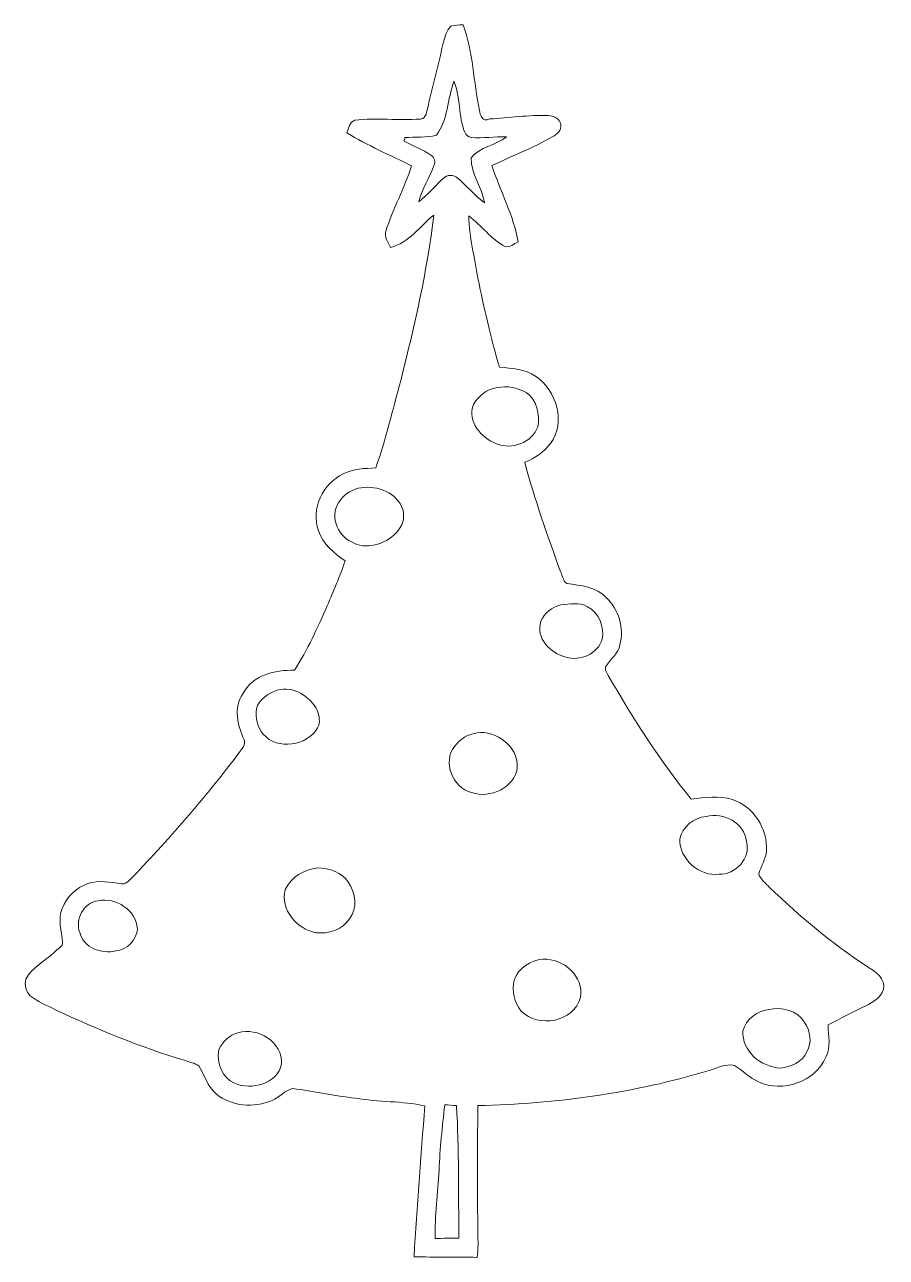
# Model space of a CAD drawing. Header units: centimetres. Extents: x -11.2 to 11.2, y -16 to 16.
import ezdxf

# ---------------------------------------------------------------- set-up
doc = ezdxf.new("R2010")
doc.units = ezdxf.units.CM
doc.header["$MEASUREMENT"] = 0
doc.layers.add('Layer 1', color=7, linetype='Continuous')

msp = doc.modelspace()

# ---------------------------------------------------------------- linework, layer by layer
at = {"layer": 'Layer 1', "color": 253, "lineweight": 9}
for points, knots in [([(-0.0973, 15.9766), (0.00218, 16.01541), (0.11402, 16.00059), (0.21914, 16.01223), (0.21914, 16.01223), (0.4869, 15.29998), (0.4869, 14.52457), (0.64847, 13.78726), (0.64847, 13.78726), (0.65518, 13.66944), (0.73385, 13.46871), (0.90635, 13.56678), (0.90635, 13.56678), (1.41435, 13.59218), (1.91988, 13.66908), (2.4293, 13.65709), (2.4293, 13.65709), (2.56688, 13.64404), (2.74574, 13.58089), (2.7595, 13.42002), (2.7595, 13.42002), (2.78878, 13.27397), (2.65578, 13.15226), (2.53478, 13.09935), (2.53478, 13.09935), (2.03489, 12.8076), (1.48985, 12.6037), (0.96985, 12.35181), (0.96985, 12.35181), (1.1847, 11.68542), (1.53606, 11.06382), (1.64895, 10.36638), (1.64895, 10.36638), (1.53959, 10.33286), (1.43587, 10.21045), (1.31381, 10.25208), (1.31381, 10.25208), (0.94304, 10.4447), (0.70104, 10.79924), (0.37013, 11.04407), (0.37013, 11.04407), (0.3793, 10.49867), (0.52042, 9.96668), (0.60438, 9.42975), (0.60438, 9.42975), (0.76524, 8.65258), (0.94057, 7.87718), (1.16706, 7.11624), (1.16706, 7.11624), (1.48773, 7.08413), (1.82993, 7.07179), (2.10509, 6.88093), (2.10509, 6.88093), (2.64625, 6.5204), (2.90272, 5.68043), (2.48927, 5.13363), (2.48927, 5.13363), (2.32593, 4.90467), (2.0811, 4.74839), (1.82322, 4.64503), (1.82322, 4.64503), (2.07687, 3.67348), (2.42224, 2.72803), (2.75914, 1.78224), (2.75914, 1.78224), (2.80853, 1.69369), (2.82017, 1.55117), (2.91754, 1.49543), (2.91754, 1.49543), (3.27208, 1.44498), (3.67848, 1.4097), (3.93883, 1.12995), (3.93883, 1.12995), (4.27009, 0.8248), (4.40838, 0.33797), (4.29796, -0.09701), (4.29796, -0.09701), (4.2528, -0.33478), (4.03937, -0.47342), (3.92472, -0.67204), (3.92472, -0.67204), (3.9092, -0.75212), (3.96, -0.8262), (3.99351, -0.89605), (3.99351, -0.89605), (4.63945, -2.01154), (5.3323, -3.10585), (6.14934, -4.10562), (6.14934, -4.10562), (6.50635, -4.06329), (6.87677, -4.00473), (7.22672, -4.12009), (7.22672, -4.12009), (7.78023, -4.30177), (8.13512, -4.88632), (8.10972, -5.45853), (8.10972, -5.45853), (8.08044, -5.67125), (7.96085, -5.8547), (7.90405, -6.0579), (7.90405, -6.0579), (7.95838, -6.19865), (8.0882, -6.29461), (8.18698, -6.40432), (8.18698, -6.40432), (8.97615, -7.15257), (9.80553, -7.86553), (10.72381, -8.45255), (10.72381, -8.45255), (10.92665, -8.58484), (11.22122, -8.76617), (11.14502, -9.05686), (11.14502, -9.05686), (11.06918, -9.26288), (10.87268, -9.38706), (10.68359, -9.47843), (10.68359, -9.47843), (10.3548, -9.63542), (10.03201, -9.80581), (9.70887, -9.97408), (9.70887, -9.97408), (9.71345, -10.25313), (9.78189, -10.55017), (9.6503, -10.81228), (9.6503, -10.81228), (9.37126, -11.45434), (8.52953, -11.73868), (7.90194, -11.4561), (7.90194, -11.4561), (7.66875, -11.34921), (7.4913, -11.15554), (7.27364, -11.02571), (7.27364, -11.02571), (7.04257, -10.97421), (6.82914, -11.09662), (6.61359, -11.15624), (6.61359, -11.15624), (4.66873, -11.74855), (2.63602, -12.0209), (0.60649, -12.07099), (0.60649, -12.07099), (0.58709, -13.27502), (0.58674, -14.47976), (0.61037, -15.68379), (0.61037, -15.68379), (0.6079, -15.79209), (0.60367, -15.90392), (0.58709, -16.01223), (0.58709, -16.01223), (0.03993, -16.00905), (-0.50758, -16.01046), (-1.05438, -15.99494), (-1.05438, -15.99494), (-0.98348, -14.68755), (-0.86777, -13.38297), (-0.77781, -12.07664), (-0.77781, -12.07664), (-1.36942, -11.94682), (-1.98043, -11.9835), (-2.57521, -11.87661), (-2.57521, -11.87661), (-3.12413, -11.81558), (-3.66459, -11.69705), (-4.21104, -11.62508), (-4.21104, -11.62508), (-4.41248, -11.67765), (-4.55606, -11.85192), (-4.74515, -11.93482), (-4.74515, -11.93482), (-5.21541, -12.13661), (-5.80207, -12.09816), (-6.20071, -11.76055), (-6.20071, -11.76055), (-6.42543, -11.57499), (-6.49739, -11.27865), (-6.64415, -11.03982), (-6.64415, -11.03982), (-6.75598, -10.96045), (-6.90027, -10.94105), (-7.02585, -10.89272), (-7.02585, -10.89272), (-8.17379, -10.54664), (-9.28646, -10.09332), (-10.36914, -9.58074), (-10.36914, -9.58074), (-10.59421, -9.4689), (-10.82951, -9.37118), (-11.02813, -9.21455), (-11.02813, -9.21455), (-11.15089, -9.11083), (-11.17453, -8.93162), (-11.14701, -8.78134), (-11.14701, -8.78134), (-10.97627, -8.47372), (-10.64289, -8.32132), (-10.3977, -8.0839), (-10.3977, -8.0839), (-10.33562, -7.99817), (-10.18605, -7.94879), (-10.18886, -7.82672), (-10.18886, -7.82672), (-10.21779, -7.53745), (-10.31974, -7.22524), (-10.19556, -6.94548), (-10.19556, -6.94548), (-10.08091, -6.64774), (-9.83467, -6.4082), (-9.53446, -6.30061), (-9.53446, -6.30061), (-9.2473, -6.20853), (-8.94532, -6.26392), (-8.65533, -6.30731), (-8.65533, -6.30731), (-8.58407, -6.32565), (-8.52304, -6.27838), (-8.47154, -6.2364), (-8.47154, -6.2364), (-7.44742, -5.18336), (-6.48505, -4.06858), (-5.59675, -2.89807), (-5.59675, -2.89807), (-5.53891, -2.8007), (-5.4119, -2.68957), (-5.47329, -2.56363), (-5.47329, -2.56363), (-5.64085, -2.1918), (-5.75092, -1.73143), (-5.50609, -1.36807), (-5.50609, -1.36807), (-5.24856, -0.88441), (-4.66753, -0.74154), (-4.16095, -0.75953), (-4.16095, -0.75953), (-3.82581, -0.2293), (-3.56369, 0.34185), (-3.31075, 0.91476), (-3.31075, 0.91476), (-3.14953, 1.30246), (-2.97738, 1.68628), (-2.84826, 2.08633), (-2.84826, 2.08633), (-3.12907, 2.28777), (-3.42682, 2.52095), (-3.533, 2.86632), (-3.533, 2.86632), (-3.75172, 3.42936), (-3.42435, 4.09646), (-2.89271, 4.34411), (-2.89271, 4.34411), (-2.63377, 4.48381), (-2.33497, 4.4824), (-2.04887, 4.49827), (-2.04887, 4.49827), (-1.7864, 5.23911), (-1.61107, 6.00605), (-1.40081, 6.7624), (-1.40081, 6.7624), (-1.0438, 8.18233), (-0.71148, 9.61355), (-0.54215, 11.06982), (-0.54215, 11.06982), (-0.9034, 10.77031), (-1.19091, 10.34733), (-1.66998, 10.22668), (-1.66998, 10.22668), (-1.72713, 10.36144), (-1.83297, 10.49585), (-1.78746, 10.65283), (-1.78746, 10.65283), (-1.59872, 11.23033), (-1.30662, 11.76867), (-1.11683, 12.34546), (-1.11683, 12.34546), (-1.68127, 12.62627), (-2.26371, 12.87675), (-2.80134, 13.208), (-2.80134, 13.208), (-2.75795, 13.31772), (-2.73255, 13.49516), (-2.59179, 13.53044), (-2.59179, 13.53044), (-2.0277, 13.60029), (-1.45549, 13.51951), (-0.88964, 13.5636), (-0.88964, 13.5636), (-0.72701, 13.57348), (-0.72842, 13.78091), (-0.68997, 13.89204), (-0.68997, 13.89204), (-0.56438, 14.4526), (-0.41374, 15.00682), (-0.28815, 15.56703), (-0.28815, 15.56703), (-0.24829, 15.71167), (-0.21019, 15.87006), (-0.0973, 15.9766), (-0.0973, 15.9766), (-0.0973, 15.9766), (-0.0973, 15.9766), (-0.0973, 15.9766)], [0, 0, 0, 0, 0.01315789, 0.01315789, 0.01315789, 0.01315789, 0.02631579, 0.02631579, 0.02631579, 0.02631579, 0.03947368, 0.03947368, 0.03947368, 0.03947368, 0.05263158, 0.05263158, 0.05263158, 0.05263158, 0.06578947, 0.06578947, 0.06578947, 0.06578947, 0.07894737, 0.07894737, 0.07894737, 0.07894737, 0.09210526, 0.09210526, 0.09210526, 0.09210526, 0.10526316, 0.10526316, 0.10526316, 0.10526316, 0.11842105, 0.11842105, 0.11842105, 0.11842105, 0.13157895, 0.13157895, 0.13157895, 0.13157895, 0.14473684, 0.14473684, 0.14473684, 0.14473684, 0.15789474, 0.15789474, 0.15789474, 0.15789474, 0.17105263, 0.17105263, 0.17105263, 0.17105263, 0.18421053, 0.18421053, 0.18421053, 0.18421053, 0.19736842, 0.19736842, 0.19736842, 0.19736842, 0.21052632, 0.21052632, 0.21052632, 0.21052632, 0.22368421, 0.22368421, 0.22368421, 0.22368421, 0.23684211, 0.23684211, 0.23684211, 0.23684211, 0.25, 0.25, 0.25, 0.25, 0.26315789, 0.26315789, 0.26315789, 0.26315789, 0.27631579, 0.27631579, 0.27631579, 0.27631579, 0.28947368, 0.28947368, 0.28947368, 0.28947368, 0.30263158, 0.30263158, 0.30263158, 0.30263158, 0.31578947, 0.31578947, 0.31578947, 0.31578947, 0.32894737, 0.32894737, 0.32894737, 0.32894737, 0.34210526, 0.34210526, 0.34210526, 0.34210526, 0.35526316, 0.35526316, 0.35526316, 0.35526316, 0.36842105, 0.36842105, 0.36842105, 0.36842105, 0.38157895, 0.38157895, 0.38157895, 0.38157895, 0.39473684, 0.39473684, 0.39473684, 0.39473684, 0.40789474, 0.40789474, 0.40789474, 0.40789474, 0.42105263, 0.42105263, 0.42105263, 0.42105263, 0.43421053, 0.43421053, 0.43421053, 0.43421053, 0.44736842, 0.44736842, 0.44736842, 0.44736842, 0.46052632, 0.46052632, 0.46052632, 0.46052632, 0.47368421, 0.47368421, 0.47368421, 0.47368421, 0.48684211, 0.48684211, 0.48684211, 0.48684211, 0.5, 0.5, 0.5, 0.5, 0.51315789, 0.51315789, 0.51315789, 0.51315789, 0.52631579, 0.52631579, 0.52631579, 0.52631579, 0.53947368, 0.53947368, 0.53947368, 0.53947368, 0.55263158, 0.55263158, 0.55263158, 0.55263158, 0.56578947, 0.56578947, 0.56578947, 0.56578947, 0.57894737, 0.57894737, 0.57894737, 0.57894737, 0.59210526, 0.59210526, 0.59210526, 0.59210526, 0.60526316, 0.60526316, 0.60526316, 0.60526316, 0.61842105, 0.61842105, 0.61842105, 0.61842105, 0.63157895, 0.63157895, 0.63157895, 0.63157895, 0.64473684, 0.64473684, 0.64473684, 0.64473684, 0.65789474, 0.65789474, 0.65789474, 0.65789474, 0.67105263, 0.67105263, 0.67105263, 0.67105263, 0.68421053, 0.68421053, 0.68421053, 0.68421053, 0.69736842, 0.69736842, 0.69736842, 0.69736842, 0.71052632, 0.71052632, 0.71052632, 0.71052632, 0.72368421, 0.72368421, 0.72368421, 0.72368421, 0.73684211, 0.73684211, 0.73684211, 0.73684211, 0.75, 0.75, 0.75, 0.75, 0.76315789, 0.76315789, 0.76315789, 0.76315789, 0.77631579, 0.77631579, 0.77631579, 0.77631579, 0.78947368, 0.78947368, 0.78947368, 0.78947368, 0.80263158, 0.80263158, 0.80263158, 0.80263158, 0.81578947, 0.81578947, 0.81578947, 0.81578947, 0.82894737, 0.82894737, 0.82894737, 0.82894737, 0.84210526, 0.84210526, 0.84210526, 0.84210526, 0.85526316, 0.85526316, 0.85526316, 0.85526316, 0.86842105, 0.86842105, 0.86842105, 0.86842105, 0.88157895, 0.88157895, 0.88157895, 0.88157895, 0.89473684, 0.89473684, 0.89473684, 0.89473684, 0.90789474, 0.90789474, 0.90789474, 0.90789474, 0.92105263, 0.92105263, 0.92105263, 0.92105263, 0.93421053, 0.93421053, 0.93421053, 0.93421053, 0.94736842, 0.94736842, 0.94736842, 0.94736842, 0.96052632, 0.96052632, 0.96052632, 0.96052632, 0.97368421, 0.97368421, 0.97368421, 0.97368421, 1, 1, 1, 1]), ([(-0.01722, 14.54327), (-0.19043, 14.08395), (-0.16503, 13.5435), (-0.47124, 13.14274), (-0.47124, 13.14274), (-0.73688, 13.06901), (-1.02122, 13.10464), (-1.29322, 13.07924), (-1.29322, 13.07924), (-1.29815, 13.05666), (-1.30874, 13.01151), (-1.31403, 12.98928), (-1.31403, 12.98928), (-1.07943, 12.87075), (-0.83496, 12.77056), (-0.61447, 12.62592), (-0.61447, 12.62592), (-0.52945, 12.57124), (-0.48712, 12.45094), (-0.53862, 12.35851), (-0.53862, 12.35851), (-0.64022, 12.0322), (-0.85436, 11.75103), (-0.93056, 11.41589), (-0.93056, 11.41589), (-0.71078, 11.58135), (-0.53016, 11.79019), (-0.3393, 11.98633), (-0.3393, 11.98633), (-0.24229, 12.08652), (-0.07437, 12.1472), (0.0484, 12.05513), (0.0484, 12.05513), (0.3031, 11.84522), (0.51583, 11.5884), (0.77653, 11.3845), (0.77653, 11.3845), (0.71727, 11.7916), (0.41846, 12.1345), (0.43081, 12.55325), (0.43081, 12.55325), (0.64671, 12.8517), (1.07216, 12.86546), (1.34486, 13.10076), (1.34486, 13.10076), (1.04041, 13.10288), (0.73702, 13.06689), (0.43257, 13.0803), (0.43257, 13.0803), (0.35637, 13.09159), (0.29499, 13.15015), (0.26324, 13.21788), (0.26324, 13.21788), (0.09743, 13.64227), (0.15882, 14.12381), (-0.01722, 14.54327), (-0.01722, 14.54327), (-0.01722, 14.54327), (-0.01722, 14.54327), (-0.01722, 14.54327)], [0, 0, 0, 0, 0.0625, 0.0625, 0.0625, 0.0625, 0.125, 0.125, 0.125, 0.125, 0.1875, 0.1875, 0.1875, 0.1875, 0.25, 0.25, 0.25, 0.25, 0.3125, 0.3125, 0.3125, 0.3125, 0.375, 0.375, 0.375, 0.375, 0.4375, 0.4375, 0.4375, 0.4375, 0.5, 0.5, 0.5, 0.5, 0.5625, 0.5625, 0.5625, 0.5625, 0.625, 0.625, 0.625, 0.625, 0.6875, 0.6875, 0.6875, 0.6875, 0.75, 0.75, 0.75, 0.75, 0.8125, 0.8125, 0.8125, 0.8125, 0.875, 0.875, 0.875, 0.875, 1, 1, 1, 1]), ([(1.10497, 6.58636), (0.84603, 6.54791), (0.61708, 6.37117), (0.4869, 6.14892), (0.4869, 6.14892), (0.31898, 5.69772), (0.69469, 5.27438), (1.09156, 5.12657), (1.09156, 5.12657), (1.48173, 4.95759), (2.01902, 5.15585), (2.16118, 5.57001), (2.16118, 5.57001), (2.22045, 5.88328), (2.14496, 6.27416), (1.85744, 6.4569), (1.85744, 6.4569), (1.63449, 6.59095), (1.35932, 6.63258), (1.10497, 6.58636), (1.10497, 6.58636), (1.10497, 6.58636), (1.10497, 6.58636), (1.10497, 6.58636)], [0, 0, 0, 0, 0.14285714, 0.14285714, 0.14285714, 0.14285714, 0.28571429, 0.28571429, 0.28571429, 0.28571429, 0.42857143, 0.42857143, 0.42857143, 0.42857143, 0.57142857, 0.57142857, 0.57142857, 0.57142857, 0.71428571, 0.71428571, 0.71428571, 0.71428571, 1, 1, 1, 1]), ([(-2.42493, 3.98145), (-2.85108, 3.93771), (-3.24584, 3.47098), (-3.0751, 3.04165), (-3.0751, 3.04165), (-2.95974, 2.6342), (-2.4782, 2.38161), (-2.07391, 2.5019), (-2.07391, 2.5019), (-1.6661, 2.5834), (-1.2149, 2.96545), (-1.34931, 3.42124), (-1.34931, 3.42124), (-1.4823, 3.84634), (-2.01041, 4.05413), (-2.42493, 3.98145), (-2.42493, 3.98145), (-2.42493, 3.98145), (-2.42493, 3.98145), (-2.42493, 3.98145)], [0, 0, 0, 0, 0.16666667, 0.16666667, 0.16666667, 0.16666667, 0.33333333, 0.33333333, 0.33333333, 0.33333333, 0.5, 0.5, 0.5, 0.5, 0.66666667, 0.66666667, 0.66666667, 0.66666667, 1, 1, 1, 1]), ([(2.76373, 0.93769), (2.53513, 0.89253), (2.33193, 0.72884), (2.24127, 0.51435), (2.24127, 0.51435), (2.10015, 0.07691), (2.49174, -0.31926), (2.88685, -0.41769), (2.88685, -0.41769), (3.26115, -0.53551), (3.71482, -0.33337), (3.83723, 0.04869), (3.83723, 0.04869), (3.8905, 0.36619), (3.75715, 0.74719), (3.45235, 0.89042), (3.45235, 0.89042), (3.24633, 1.01953), (2.98915, 0.96027), (2.76373, 0.93769), (2.76373, 0.93769), (2.76373, 0.93769), (2.76373, 0.93769), (2.76373, 0.93769)], [0, 0, 0, 0, 0.14285714, 0.14285714, 0.14285714, 0.14285714, 0.28571429, 0.28571429, 0.28571429, 0.28571429, 0.42857143, 0.42857143, 0.42857143, 0.42857143, 0.57142857, 0.57142857, 0.57142857, 0.57142857, 0.71428571, 0.71428571, 0.71428571, 0.71428571, 1, 1, 1, 1]), ([(-4.61038, -1.27882), (-4.84639, -1.35219), (-5.08065, -1.51235), (-5.15296, -1.76106), (-5.15296, -1.76106), (-5.16495, -1.9879), (-5.13956, -2.2479), (-4.97128, -2.41864), (-4.97128, -2.41864), (-4.60615, -2.84656), (-3.83498, -2.72697), (-3.56017, -2.25636), (-3.56017, -2.25636), (-3.48114, -2.10961), (-3.51748, -1.94063), (-3.5704, -1.79458), (-3.5704, -1.79458), (-3.76337, -1.43016), (-4.18846, -1.15464), (-4.61038, -1.27882), (-4.61038, -1.27882), (-4.61038, -1.27882), (-4.61038, -1.27882), (-4.61038, -1.27882)], [0, 0, 0, 0, 0.14285714, 0.14285714, 0.14285714, 0.14285714, 0.28571429, 0.28571429, 0.28571429, 0.28571429, 0.42857143, 0.42857143, 0.42857143, 0.42857143, 0.57142857, 0.57142857, 0.57142857, 0.57142857, 0.71428571, 0.71428571, 0.71428571, 0.71428571, 1, 1, 1, 1]), ([(0.6774, -2.37243), (0.44563, -2.39359), (0.20997, -2.48073), (0.05969, -2.66629), (0.05969, -2.66629), (-0.32378, -3.02436), (-0.11, -3.7211), (0.35002, -3.90489), (0.35002, -3.90489), (0.81569, -4.11268), (1.47256, -3.89255), (1.61403, -3.37114), (1.61403, -3.37114), (1.72656, -2.82328), (1.17799, -2.38654), (0.6774, -2.37243), (0.6774, -2.37243), (0.6774, -2.37243), (0.6774, -2.37243), (0.6774, -2.37243)], [0, 0, 0, 0, 0.16666667, 0.16666667, 0.16666667, 0.16666667, 0.33333333, 0.33333333, 0.33333333, 0.33333333, 0.5, 0.5, 0.5, 0.5, 0.66666667, 0.66666667, 0.66666667, 0.66666667, 1, 1, 1, 1]), ([(6.53563, -4.55612), (6.22095, -4.59387), (5.91721, -4.82388), (5.8523, -5.14244), (5.8523, -5.14244), (5.83889, -5.66525), (6.35853, -6.12422), (6.87394, -6.05966), (6.87394, -6.05966), (7.3008, -6.07836), (7.7072, -5.63562), (7.58373, -5.21123), (7.58373, -5.21123), (7.54316, -4.71346), (6.98401, -4.44993), (6.53563, -4.55612), (6.53563, -4.55612), (6.53563, -4.55612), (6.53563, -4.55612), (6.53563, -4.55612)], [0, 0, 0, 0, 0.16666667, 0.16666667, 0.16666667, 0.16666667, 0.33333333, 0.33333333, 0.33333333, 0.33333333, 0.5, 0.5, 0.5, 0.5, 0.66666667, 0.66666667, 0.66666667, 0.66666667, 1, 1, 1, 1]), ([(-3.55558, -5.89597), (-3.90483, -5.93301), (-4.25478, -6.12739), (-4.40225, -6.45795), (-4.40225, -6.45795), (-4.543, -6.98076), (-4.09709, -7.48206), (-3.60356, -7.57731), (-3.60356, -7.57731), (-3.27653, -7.61788), (-2.91564, -7.49723), (-2.73078, -7.2136), (-2.73078, -7.2136), (-2.51383, -6.94125), (-2.56957, -6.54297), (-2.76112, -6.27309), (-2.76112, -6.27309), (-2.92305, -6.00075), (-3.25995, -5.9062), (-3.55558, -5.89597), (-3.55558, -5.89597), (-3.55558, -5.89597), (-3.55558, -5.89597), (-3.55558, -5.89597)], [0, 0, 0, 0, 0.14285714, 0.14285714, 0.14285714, 0.14285714, 0.28571429, 0.28571429, 0.28571429, 0.28571429, 0.42857143, 0.42857143, 0.42857143, 0.42857143, 0.57142857, 0.57142857, 0.57142857, 0.57142857, 0.71428571, 0.71428571, 0.71428571, 0.71428571, 1, 1, 1, 1]), ([(-9.26705, -6.74758), (-9.63747, -6.79661), (-9.8763, -7.22841), (-9.74083, -7.57555), (-9.74083, -7.57555), (-9.64452, -7.97207), (-9.17075, -8.13858), (-8.80456, -8.04968), (-8.80456, -8.04968), (-8.51211, -8.02675), (-8.26163, -7.76746), (-8.24505, -7.47677), (-8.24505, -7.47677), (-8.26975, -6.98676), (-8.80598, -6.65127), (-9.26705, -6.74758), (-9.26705, -6.74758), (-9.26705, -6.74758), (-9.26705, -6.74758), (-9.26705, -6.74758)], [0, 0, 0, 0, 0.16666667, 0.16666667, 0.16666667, 0.16666667, 0.33333333, 0.33333333, 0.33333333, 0.33333333, 0.5, 0.5, 0.5, 0.5, 0.66666667, 0.66666667, 0.66666667, 0.66666667, 1, 1, 1, 1]), ([(2.2963, -8.26699), (1.97386, -8.29204), (1.64966, -8.49594), (1.54982, -8.81415), (1.54982, -8.81415), (1.47468, -9.08861), (1.55582, -9.39306), (1.73432, -9.61178), (1.73432, -9.61178), (2.18059, -10.06792), (3.09428, -9.89859), (3.27173, -9.26218), (3.27173, -9.26218), (3.37368, -8.71043), (2.82053, -8.23806), (2.2963, -8.26699), (2.2963, -8.26699), (2.2963, -8.26699), (2.2963, -8.26699), (2.2963, -8.26699)], [0, 0, 0, 0, 0.16666667, 0.16666667, 0.16666667, 0.16666667, 0.33333333, 0.33333333, 0.33333333, 0.33333333, 0.5, 0.5, 0.5, 0.5, 0.66666667, 0.66666667, 0.66666667, 0.66666667, 1, 1, 1, 1]), ([(8.16017, -9.5698), (7.85749, -9.61637), (7.57209, -9.82415), (7.49307, -10.13072), (7.49307, -10.13072), (7.45814, -10.65388), (7.96579, -11.06664), (8.45862, -11.0938), (8.45862, -11.0938), (8.73414, -11.06205), (9.03929, -10.94598), (9.15853, -10.67258), (9.15853, -10.67258), (9.29259, -10.43587), (9.25131, -10.12225), (9.09362, -9.90635), (9.09362, -9.90635), (8.91018, -9.58955), (8.49672, -9.50489), (8.16017, -9.5698), (8.16017, -9.5698), (8.16017, -9.5698), (8.16017, -9.5698), (8.16017, -9.5698)], [0, 0, 0, 0, 0.14285714, 0.14285714, 0.14285714, 0.14285714, 0.28571429, 0.28571429, 0.28571429, 0.28571429, 0.42857143, 0.42857143, 0.42857143, 0.42857143, 0.57142857, 0.57142857, 0.57142857, 0.57142857, 0.71428571, 0.71428571, 0.71428571, 0.71428571, 1, 1, 1, 1]), ([(-5.62956, -10.1801), (-5.85887, -10.23267), (-6.03561, -10.41364), (-6.13086, -10.6239), (-6.13086, -10.6239), (-6.18483, -10.9608), (-6.04901, -11.34568), (-5.71811, -11.49032), (-5.71811, -11.49032), (-5.27396, -11.67906), (-4.61497, -11.50337), (-4.49467, -10.98655), (-4.49467, -10.98655), (-4.4668, -10.42599), (-5.1198, -10.015), (-5.62956, -10.1801), (-5.62956, -10.1801), (-5.62956, -10.1801), (-5.62956, -10.1801), (-5.62956, -10.1801)], [0, 0, 0, 0, 0.16666667, 0.16666667, 0.16666667, 0.16666667, 0.33333333, 0.33333333, 0.33333333, 0.33333333, 0.5, 0.5, 0.5, 0.5, 0.66666667, 0.66666667, 0.66666667, 0.66666667, 1, 1, 1, 1]), ([(-0.25675, -12.053), (-0.32025, -12.61639), (-0.38023, -13.18118), (-0.40527, -13.74845), (-0.40527, -13.74845), (-0.43843, -14.33935), (-0.51463, -14.92814), (-0.50617, -15.52116), (-0.50617, -15.52116), (-0.30085, -15.5194), (-0.09589, -15.51305), (0.10978, -15.51093), (0.10978, -15.51093), (0.10096, -14.36228), (0.11331, -13.21329), (0.05157, -12.0657), (0.05157, -12.0657), (-0.05003, -12.06394), (-0.15798, -12.05088), (-0.25675, -12.053)], [0, 0, 0, 0, 0.16666667, 0.16666667, 0.16666667, 0.16666667, 0.33333333, 0.33333333, 0.33333333, 0.33333333, 0.5, 0.5, 0.5, 0.5, 0.66666667, 0.66666667, 0.66666667, 0.66666667, 1, 1, 1, 1])]:
    msp.add_open_spline(points, degree=3, knots=knots, dxfattribs=at)

doc.saveas('drawing.dxf')
